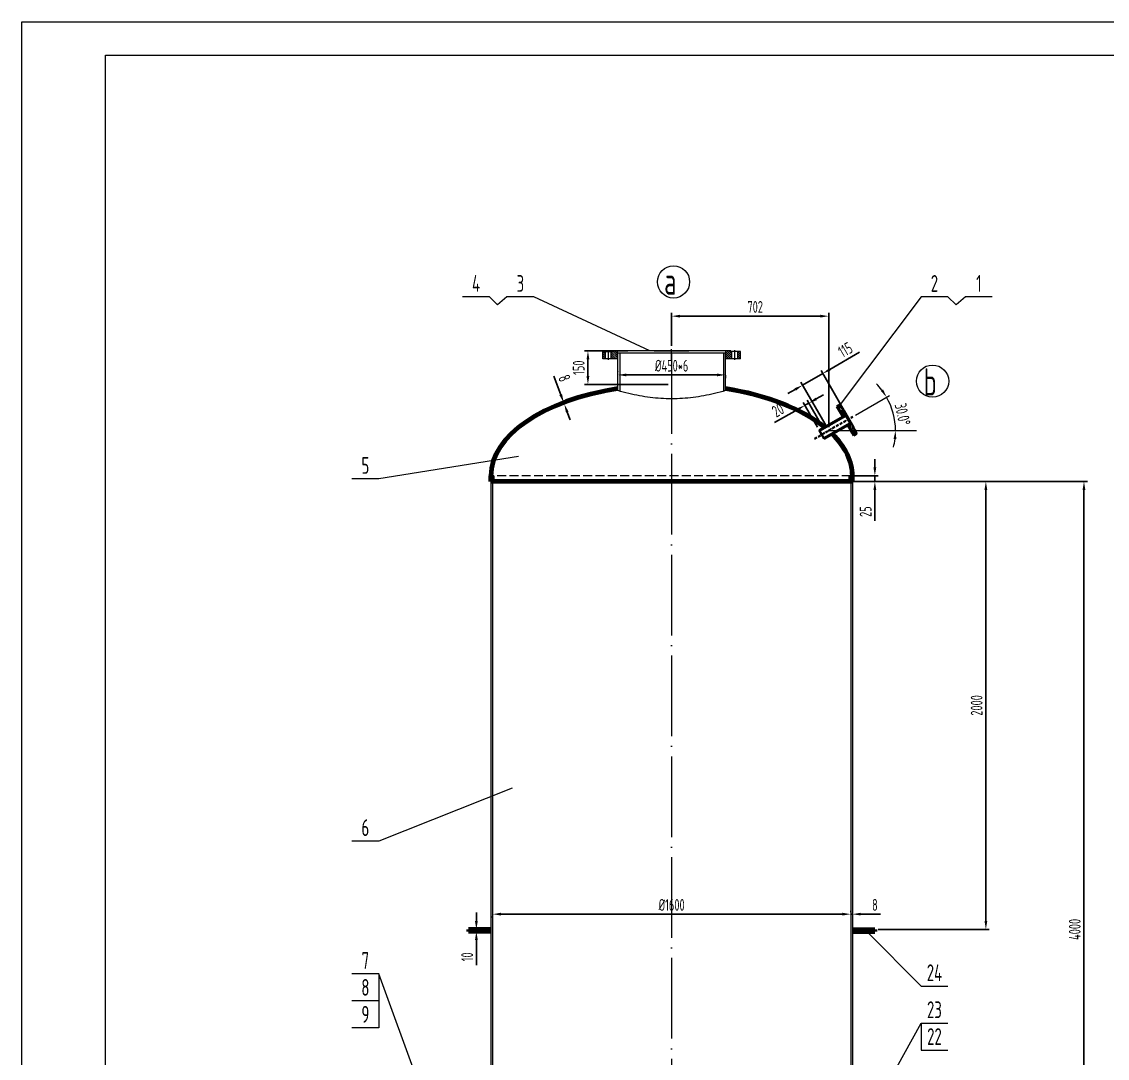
# Model space of a CAD drawing. Header units: millimetres. Extents: x -26868 to -17958, y -12097 to 518.
# Drawn here: x -26868 to -22018, y -4110 to 518 of the extents above; entities that cross this region are included whole.
import ezdxf
from ezdxf.enums import TextEntityAlignment as Align

# ---------------------------------------------------------------- set-up
doc = ezdxf.new("R2010")
doc.units = ezdxf.units.MM
for name, pattern in [('ACAD_ISO02W100', [11, 8, -3]), ('ACAD_ISO04W100', [30, 24, -3, 0, -3]), ('ACAD_ISO10W100', [18.7, 12, -3, 0.7, -3])]:
    doc.linetypes.add(name, pattern=pattern)
for name, color, linetype, lineweight in [('中心线', 1, 'ACAD_ISO04W100', 18), ('中粗线', 3, 'Continuous', 35), ('标注', 7, 'Continuous', 18), ('粗实线', 4, 'Continuous', 70), ('细实线', 7, 'Continuous', 18), ('虚线', 2, 'ACAD_ISO02W100', 18)]:
    doc.layers.add(name, color=color, linetype=linetype, lineweight=lineweight)
doc.styles.add('HGCAD', font='gbenor.shx', dxfattribs={"width": 0.75, "bigfont": 'gbcbig.shx'})
doc.dimstyles.new('HGCAD$0', dxfattribs={"dimscale": 15, "dimtxt": 3.5, "dimasz": 2.5, "dimexe": 1, "dimexo": 1, "dimgap": 1, "dimtad": 1, "dimdsep": 46, "dimtxsty": 'HGCAD', "dimcen": 0, "dimadec": 1, "dimazin": 0, "dimtfac": 1, "dimtmove": 0, "dimatfit": 1, "dimfxl": 1, "dimarcsym": 0})
doc.dimstyles.new('HGCAD$2', dxfattribs={"dimscale": 15, "dimtxt": 3.5, "dimasz": 2.5, "dimexe": 1, "dimexo": 1, "dimgap": 1, "dimtad": 2, "dimtih": 1, "dimdsep": 46, "dimtxsty": 'HGCAD', "dimcen": 0, "dimazin": 0, "dimtfac": 1, "dimtmove": 0, "dimatfit": 1, "dimfxl": 1, "dimarcsym": 0})

# ---------------------------------------------------------------- blocks, each defined once
blk = doc.blocks.new('HGCAD#HGTFTK~A1Z~HGCAD图框')
at = {"layer": '细实线', "color": 7}
blk.add_lwpolyline([(10, -10), (-584, -10), (-584, 831), (10, 831)], close=True, dxfattribs=at)
at = {"layer": '细实线', "color": 2}
blk.add_lwpolyline([(0, 0), (-559, 0), (-559, 821), (0, 821)], close=True, dxfattribs=at)
blk = doc.blocks.new('*D13')
at = {"layer": 'Defpoints', "color": 0, "ltscale": 15}
for p in [(-23252.1, -1534.6), (-23164.1, -1509.6), (-23056.2, -1509.6)]:
    blk.add_point(p, dxfattribs=at)
at = {"layer": '标注', "color": 0, "lineweight": -2, "ltscale": 15}
for p, q in [((-23056.2, -1472.1), (-23056.2, -1434.6)), ((-23237.1, -1534.6), (-23041.2, -1534.6)), ((-23149.1, -1509.6), (-23041.2, -1509.6)), ((-23056.2, -1509.6), (-23056.2, -1534.6)), ((-23056.2, -1572.1), (-23056.2, -1710))]:
    blk.add_line(p, q, dxfattribs=at)
at = {"layer": '标注', "color": 0, "ltscale": 15}
for points in [[(-23062.4, -1472.1), (-23049.9, -1472.1), (-23056.2, -1509.6)], [(-23062.4, -1572.1), (-23049.9, -1572.1), (-23056.2, -1534.6)]]:
    blk.add_solid(points, dxfattribs=at)
at = {"layer": '标注', "color": 0, "ltscale": 15, "insert": (-23097.4, -1669.3), "char_height": 52.5, "attachment_point": 5, "rotation": 90, "style": 'HGCAD'}
blk.add_mtext('25', dxfattribs=at)
blk = doc.blocks.new('*D55')
at = {"layer": 'Defpoints', "color": 0, "ltscale": 15}
for p in [(-24764.1, -3461.6), (-23164.1, -3466.6), (-23164.1, -3472.9)]:
    blk.add_point(p, dxfattribs=at)
at = {"layer": '标注', "color": 0, "lineweight": -2, "ltscale": 15}
for p, q in [((-24764.1, -3476.6), (-24764.1, -3481.6)), ((-24726.6, -3466.6), (-23201.6, -3466.6)), ((-23164.1, -3457.9), (-23164.1, -3451.6))]:
    blk.add_line(p, q, dxfattribs=at)
at = {"layer": '标注', "color": 0, "ltscale": 15}
for points in [[(-24726.6, -3460.3), (-24726.6, -3472.8), (-24764.1, -3466.6)], [(-23201.6, -3460.3), (-23201.6, -3472.8), (-23164.1, -3466.6)]]:
    blk.add_solid(points, dxfattribs=at)
at = {"layer": '标注', "color": 0, "ltscale": 15, "insert": (-23964.1, -3425.3), "char_height": 52.5, "attachment_point": 5, "style": 'HGCAD'}
blk.add_mtext('%%C1600', dxfattribs=at)
blk = doc.blocks.new('*D18')
at = {"layer": 'Defpoints', "color": 0, "ltscale": 15}
for p in [(-23126.5, -1534.6), (-23250.3, -5534.6), (-22121.8, -5534.6)]:
    blk.add_point(p, dxfattribs=at)
at = {"layer": '标注', "color": 0, "lineweight": -2, "ltscale": 15}
for p, q in [((-23111.5, -1534.6), (-22106.8, -1534.6)), ((-22121.8, -1572.1), (-22121.8, -5497.1)), ((-23235.3, -5534.6), (-22106.8, -5534.6))]:
    blk.add_line(p, q, dxfattribs=at)
at = {"layer": '标注', "color": 0, "ltscale": 15}
for points in [[(-22128, -1572.1), (-22115.5, -1572.1), (-22121.8, -1534.6)], [(-22128, -5497.1), (-22115.5, -5497.1), (-22121.8, -5534.6)]]:
    blk.add_solid(points, dxfattribs=at)
at = {"layer": '标注', "color": 0, "ltscale": 15, "insert": (-22163, -3534.6), "char_height": 52.5, "attachment_point": 5, "rotation": 90, "style": 'HGCAD'}
blk.add_mtext('4000', dxfattribs=at)
blk = doc.blocks.new('*D19')
at = {"layer": 'Defpoints', "color": 0, "ltscale": 15}
for p in [(-23164.1, -3467.6), (-23156.6, -3466.6), (-23156.6, -3466.6)]:
    blk.add_point(p, dxfattribs=at)
at = {"layer": '标注', "color": 0, "lineweight": -2, "ltscale": 15}
for p, q in [((-23201.6, -3466.6), (-23239.1, -3466.6)), ((-23164.1, -3452.6), (-23164.1, -3451.6)), ((-23164.1, -3466.6), (-23156.6, -3466.6)), ((-23119.1, -3466.6), (-23030.4, -3466.6))]:
    blk.add_line(p, q, dxfattribs=at)
at = {"layer": '标注', "color": 0, "ltscale": 15}
for points in [[(-23201.6, -3460.3), (-23201.6, -3472.8), (-23164.1, -3466.6)], [(-23119.1, -3460.3), (-23119.1, -3472.8), (-23156.6, -3466.6)]]:
    blk.add_solid(points, dxfattribs=at)
at = {"layer": '标注', "color": 0, "ltscale": 15, "insert": (-23056, -3425.3), "char_height": 52.5, "attachment_point": 5, "style": 'HGCAD'}
blk.add_mtext('8', dxfattribs=at)
blk = doc.blocks.new('*D62')
at = {"layer": 'Defpoints', "color": 0, "ltscale": 15}
for p in [(-23379.4, -1104.7), (-23172.2, -1255.2), (-23262.4, -1307.3)]:
    blk.add_point(p, dxfattribs=at)
at = {"layer": '标注', "color": 0, "lineweight": -2, "ltscale": 15}
for p, q in [((-23256.7, -1033.9), (-23124.1, -957.4)), ((-23379.4, -1104.7), (-23289.2, -1052.7)), ((-23179.7, -1242.2), (-23296.7, -1039.7)), ((-23269.9, -1294.3), (-23386.9, -1091.7)), ((-23411.9, -1123.5), (-23444.3, -1142.2))]:
    blk.add_line(p, q, dxfattribs=at)
at = {"layer": '标注', "color": 0, "ltscale": 15}
for points in [[(-23259.8, -1028.5), (-23253.6, -1039.3), (-23289.2, -1052.7)], [(-23415, -1118.1), (-23408.7, -1128.9), (-23379.4, -1104.7)]]:
    blk.add_solid(points, dxfattribs=at)
at = {"layer": '标注', "color": 0, "ltscale": 15, "insert": (-23187.9, -946.6), "char_height": 52.5, "attachment_point": 5, "rotation": 30, "style": 'HGCAD'}
blk.add_mtext('115', dxfattribs=at)
blk = doc.blocks.new('*D63')
at = {"layer": 'Defpoints', "color": 0, "ltscale": 15}
for p in [(-22981.9, -1205.2), (-23155.1, -1245.3), (-23262.4, -1307.3), (-22870.4, -1307.3), (-23326, -1344)]:
    blk.add_point(p, dxfattribs=at)
at = {"layer": '标注', "color": 0, "ltscale": 15}
blk.add_line((-23142.1, -1237.8), (-22990.9, -1150.5), dxfattribs=at)
for start, end in [(37.201, 44.402), (0, 30), (345.598, 352.799)]:
    blk.add_arc((-23262.4, -1307.3), 298.6, start, end, dxfattribs=at)
for points in [[(-23019.4, -1123.3), (-23029.8, -1130.2), (-23003.9, -1158)], [(-22972.5, -1344.3), (-22960, -1345.1), (-22963.9, -1307.3)]]:
    blk.add_solid(points, dxfattribs=at)
at = {"layer": '标注', "color": 0, "ltscale": 15, "insert": (-22932.2, -1234.5), "char_height": 52.5, "attachment_point": 5, "rotation": 282.4257, "style": 'HGCAD'}
blk.add_mtext('30.0°', dxfattribs=at)
blk = doc.blocks.new('*D64')
at = {"layer": 'Defpoints', "color": 0, "ltscale": 15}
for p in [(-23368.4, -1194.6), (-23305.2, -1305.8), (-23287.8, -1295.9)]:
    blk.add_point(p, dxfattribs=at)
at = {"layer": '标注', "color": 0, "lineweight": -2, "ltscale": 15}
for p, q in [((-23318.4, -1166.2), (-23285.8, -1147.6)), ((-23312.6, -1292.8), (-23375.8, -1181.5)), ((-23351, -1184.7), (-23368.4, -1194.6)), ((-23295.2, -1282.9), (-23358.4, -1171.7)), ((-23401, -1213.1), (-23504.5, -1271.9))]:
    blk.add_line(p, q, dxfattribs=at)
at = {"layer": '标注', "color": 0, "ltscale": 15}
for points in [[(-23321.5, -1160.7), (-23315.3, -1171.6), (-23351, -1184.7)], [(-23404.1, -1207.7), (-23397.9, -1218.6), (-23368.4, -1194.6)]]:
    blk.add_solid(points, dxfattribs=at)
at = {"layer": '标注', "color": 0, "ltscale": 15, "insert": (-23489.4, -1215.9), "char_height": 52.5, "attachment_point": 5, "rotation": 29.6102, "style": 'HGCAD'}
blk.add_mtext('20', dxfattribs=at)
blk = doc.blocks.new('*D65')
at = {"layer": 'Defpoints', "color": 0, "ltscale": 15}
for p in [(-24446.4, -1182.2), (-24446.4, -1182.2), (-24443.7, -1189.4)]:
    blk.add_point(p, dxfattribs=at)
at = {"layer": '标注', "color": 0, "lineweight": -2, "ltscale": 15}
for p, q in [((-24459.6, -1147.1), (-24490.8, -1064.1)), ((-24443.7, -1189.4), (-24446.4, -1182.2)), ((-24430.6, -1224.5), (-24417.4, -1259.6))]:
    blk.add_line(p, q, dxfattribs=at)
at = {"layer": '标注', "color": 0, "ltscale": 15}
for points in [[(-24453.8, -1144.9), (-24465.5, -1149.3), (-24446.4, -1182.2)], [(-24424.7, -1222.3), (-24436.4, -1226.7), (-24443.7, -1189.4)]]:
    blk.add_solid(points, dxfattribs=at)
at = {"layer": '标注', "color": 0, "ltscale": 15, "insert": (-24443.2, -1073.5), "char_height": 52.5, "attachment_point": 5, "rotation": 290.5902, "style": 'HGCAD'}
blk.add_mtext('8', dxfattribs=at)
blk = doc.blocks.new('*D66')
at = {"layer": 'Defpoints', "color": 0, "ltscale": 15}
for p in [(-24772.1, -1534.6), (-24968, -5121.5), (-24884.1, -5101.1), (-24772.1, -5216.1), (-24278.1, -5519.8)]:
    blk.add_point(p, dxfattribs=at)
at = {"layer": '标注', "color": 0, "ltscale": 15}
blk.add_arc((-24772.1, -5234.6), 174.3, 102.3541, 137.6459, dxfattribs=at)
for points in [[(-24810.1, -5058.1), (-24808.7, -5070.6), (-24772.1, -5060.3)], [(-24895.9, -5120.9), (-24906, -5113.5), (-24923, -5147.4)]]:
    blk.add_solid(points, dxfattribs=at)
at = {"layer": '标注', "color": 0, "ltscale": 15, "insert": (-24845.8, -5032.1), "char_height": 52.5, "attachment_point": 5, "rotation": 20, "style": 'HGCAD'}
blk.add_mtext('60%%D', dxfattribs=at)
blk = doc.blocks.new('*D67')
at = {"layer": 'Defpoints', "color": 0, "ltscale": 15}
for p in [(-23262.4, -796.4), (-23964.1, -943.6), (-23262.4, -1307.3)]:
    blk.add_point(p, dxfattribs=at)
at = {"layer": '标注', "color": 0, "lineweight": -2, "ltscale": 15}
for p, q in [((-23964.1, -928.6), (-23964.1, -781.4)), ((-23926.6, -796.4), (-23299.9, -796.4)), ((-23262.4, -1292.3), (-23262.4, -781.4))]:
    blk.add_line(p, q, dxfattribs=at)
at = {"layer": '标注', "color": 0, "ltscale": 15}
for points in [[(-23926.6, -790.1), (-23926.6, -802.6), (-23964.1, -796.4)], [(-23299.9, -790.1), (-23299.9, -802.6), (-23262.4, -796.4)]]:
    blk.add_solid(points, dxfattribs=at)
at = {"layer": '标注', "color": 0, "ltscale": 15, "insert": (-23590.9, -755.1), "char_height": 52.5, "attachment_point": 5, "style": 'HGCAD'}
blk.add_mtext('702', dxfattribs=at)
blk = doc.blocks.new('*D75')
at = {"layer": 'Defpoints', "color": 0, "ltscale": 15}
for p in [(-24338.2, -951.6), (-24144.3, -951.6), (-23964.1, -1101.6)]:
    blk.add_point(p, dxfattribs=at)
at = {"layer": '标注', "color": 0, "lineweight": -2, "ltscale": 15}
for p, q in [((-24159.3, -951.6), (-24353.2, -951.6)), ((-24338.2, -1064.1), (-24338.2, -989.1)), ((-23979.1, -1101.6), (-24353.2, -1101.6))]:
    blk.add_line(p, q, dxfattribs=at)
at = {"layer": '标注', "color": 0, "ltscale": 15}
for points in [[(-24344.4, -989.1), (-24331.9, -989.1), (-24338.2, -951.6)], [(-24344.4, -1064.1), (-24331.9, -1064.1), (-24338.2, -1101.6)]]:
    blk.add_solid(points, dxfattribs=at)
at = {"layer": '标注', "color": 0, "ltscale": 15, "insert": (-24379.4, -1026.6), "char_height": 52.5, "attachment_point": 5, "rotation": 90, "style": 'HGCAD'}
blk.add_mtext('150', dxfattribs=at)
blk = doc.blocks.new('*D78')
at = {"layer": 'Defpoints', "color": 0, "ltscale": 15}
for p in [(-24204.1, -1059.7), (-23724.1, -1045.2), (-23724.1, -1059)]:
    blk.add_point(p, dxfattribs=at)
at = {"layer": '粗实线', "color": 0, "lineweight": -2, "ltscale": 15}
for p, q in [((-24204.1, -1044.7), (-24204.1, -1044)), ((-24166.6, -1059), (-23761.6, -1059)), ((-23724.1, -1060.2), (-23724.1, -1074))]:
    blk.add_line(p, q, dxfattribs=at)
at = {"layer": '粗实线', "color": 0, "ltscale": 15}
for points in [[(-24166.6, -1052.7), (-24166.6, -1065.2), (-24204.1, -1059)], [(-23761.6, -1052.7), (-23761.6, -1065.2), (-23724.1, -1059)]]:
    blk.add_solid(points, dxfattribs=at)
at = {"layer": '粗实线', "color": 0, "ltscale": 15, "insert": (-23964.1, -1017.7), "char_height": 52.5, "attachment_point": 5, "style": 'HGCAD'}
blk.add_mtext('%%C450*6', dxfattribs=at)
blk = doc.blocks.new('*D79')
at = {"layer": 'Defpoints', "color": 0, "ltscale": 15}
for p in [(-22785.7, -1534.6), (-23056.1, -3534.6), (-22560.2, -3534.6)]:
    blk.add_point(p, dxfattribs=at)
at = {"layer": '标注', "color": 0, "lineweight": -2, "ltscale": 15}
for p, q in [((-22770.7, -1534.6), (-22545.2, -1534.6)), ((-22560.2, -1572.1), (-22560.2, -3497.1)), ((-23041.1, -3534.6), (-22545.2, -3534.6))]:
    blk.add_line(p, q, dxfattribs=at)
at = {"layer": '标注', "color": 0, "ltscale": 15}
for points in [[(-22566.4, -1572.1), (-22553.9, -1572.1), (-22560.2, -1534.6)], [(-22566.4, -3497.1), (-22553.9, -3497.1), (-22560.2, -3534.6)]]:
    blk.add_solid(points, dxfattribs=at)
at = {"layer": '标注', "color": 0, "ltscale": 15, "insert": (-22601.4, -2534.6), "char_height": 52.5, "attachment_point": 5, "rotation": 90, "style": 'HGCAD'}
blk.add_mtext('2000', dxfattribs=at)
blk = doc.blocks.new('*D83')
at = {"layer": 'Defpoints', "color": 0, "ltscale": 15}
for p in [(-24836.7, -3534.6), (-24836.7, -3544.6), (-24836.7, -3544.6)]:
    blk.add_point(p, dxfattribs=at)
at = {"layer": '细实线', "color": 0, "lineweight": -2, "ltscale": 15}
for p, q in [((-24836.7, -3497.1), (-24836.7, -3459.6)), ((-24836.7, -3534.6), (-24836.7, -3544.6)), ((-24836.7, -3582.1), (-24836.7, -3695))]:
    blk.add_line(p, q, dxfattribs=at)
at = {"layer": '细实线', "color": 0, "ltscale": 15}
for points in [[(-24842.9, -3497.1), (-24830.4, -3497.1), (-24836.7, -3534.6)], [(-24842.9, -3582.1), (-24830.4, -3582.1), (-24836.7, -3544.6)]]:
    blk.add_solid(points, dxfattribs=at)
at = {"layer": '细实线', "color": 0, "ltscale": 15, "insert": (-24877.9, -3657.3), "char_height": 52.5, "attachment_point": 5, "rotation": 90, "style": 'HGCAD'}
blk.add_mtext('10', dxfattribs=at)

msp = doc.modelspace()

# ---------------------------------------------------------------- hatches: boundary and pattern name
at = {"layer": '标注'}
h = msp.add_hatch(dxfattribs=at)
h.set_pattern_fill('ANSI31', color=256, scale=2, angle=90, style=0)
h.paths.add_polyline_path([(-23656.637, -986.561), (-23656.637, -953.561), (-23668.637, -953.561), (-23668.637, -986.561)])
h.paths.add_polyline_path([(-24271.637, -986.561), (-24271.637, -953.561), (-24259.637, -953.561), (-24259.637, -986.561)])
h.paths.add_polyline_path([(-23721.637, -986.561), (-23721.637, -951.561), (-23699.137, -951.561), (-23699.137, -953.561), (-23694.637, -953.561), (-23694.637, -986.561)])
h.paths.add_polyline_path([(-24206.637, -986.561), (-24206.637, -951.561), (-24229.137, -951.561), (-24229.137, -953.561), (-24233.637, -953.561), (-24233.637, -986.561)])
h = msp.add_hatch(dxfattribs=at)
h.set_pattern_fill('ANSI31', color=256, scale=2, angle=45, style=0)
h.set_pattern_definition([(90, (-9740.466, -18613.017), (-6.35, 1e-15), [])])
h.paths.add_polyline_path([(-23150.344, -1329.131), (-23136.487, -1321.131), (-23141.987, -1311.605), (-23155.844, -1319.605)])
h.paths.add_polyline_path([(-23225.344, -1199.228), (-23211.487, -1191.228), (-23205.987, -1200.754), (-23219.844, -1208.754)])
h.paths.add_polyline_path([(-23176.344, -1284.098), (-23160.755, -1275.098), (-23151.255, -1291.552), (-23152.987, -1292.552), (-23150.987, -1296.017), (-23164.844, -1304.017)])
h.paths.add_polyline_path([(-23199.344, -1244.261), (-23183.755, -1235.261), (-23193.255, -1218.806), (-23194.987, -1219.806), (-23196.987, -1216.342), (-23210.844, -1224.342)])

# ---------------------------------------------------------------- linework, layer by layer
at = {"layer": '中心线', "ltscale": 15}
msp.add_line((-23964.137, -961.695), (-23964.137, -7765.423), dxfattribs=at)
at = {"layer": '中粗线'}
for p, q in [((-23225.344, -1199.228), (-23211.487, -1191.228)), ((-23199.094, -1244.694), (-23225.344, -1199.228)), ((-23219.844, -1208.754), (-23205.987, -1200.754)), ((-23211.487, -1191.228), (-23194.987, -1219.806)), ((-23305.148, -1305.924), (-23187.835, -1238.194)), ((-23303.371, -1308.94), (-23186.085, -1241.225)), ((-23210.844, -1224.342), (-23196.987, -1216.342)), ((-23199.344, -1244.261), (-23183.755, -1235.261)), ((-23193.255, -1218.806), (-23194.987, -1219.806)), ((-23151.255, -1291.552), (-23193.255, -1218.806)), ((-23151.255, -1291.552), (-23193.255, -1218.806)), ((-23165.335, -1277.165), (-23187.835, -1238.194)), ((-23305.217, -1305.807), (-23282.312, -1344.701)), ((-23284.088, -1341.685), (-23167.085, -1274.134)), ((-23282.312, -1344.701), (-23165.335, -1277.165)), ((-23150.344, -1329.131), (-23176.594, -1283.665)), ((-23176.344, -1284.098), (-23160.755, -1275.098)), ((-23164.844, -1304.017), (-23150.987, -1296.017)), ((-23152.987, -1292.552), (-23151.255, -1291.552)), ((-23136.487, -1321.131), (-23152.987, -1292.552)), ((-23155.844, -1319.605), (-23141.987, -1311.605)), ((-23150.344, -1329.131), (-23136.487, -1321.131)), ((-24672.137, -1534.561), (-23164.137, -1534.561))]:
    msp.add_line(p, q, dxfattribs=at)
at = {"layer": '中粗线', "color": 1, "linetype": 'ACAD_ISO10W100'}
for p, q in [((-23219.674, -1219.048), (-23197.157, -1206.048)), ((-23325.971, -1343.955), (-23155.13, -1245.32)), ((-23164.674, -1314.311), (-23142.157, -1301.311))]:
    msp.add_line(p, q, dxfattribs=at)
at = {"layer": '标注', "color": 4, "ltscale": 15}
for p, q in [((-24778.152, -710.344), (-24898.152, -710.344)), ((-24579.861, -710.344), (-24699.861, -710.344)), ((-22729.999, -710.344), (-22849.999, -710.344)), ((-22531.708, -710.344), (-22651.708, -710.344)), ((-25272.557, -1522.906), (-25392.557, -1522.906)), ((-25272.557, -3140.383), (-25392.557, -3140.383)), ((-25272.557, -3733.603), (-25392.557, -3733.603)), ((-22849.999, -3788.154), (-22729.999, -3788.154)), ((-25272.557, -3853.603), (-25392.557, -3853.603)), ((-25272.557, -3973.603), (-25392.557, -3973.603)), ((-22849.999, -3953.189), (-22729.999, -3953.189)), ((-22849.999, -4073.189), (-22729.999, -4073.189))]:
    msp.add_line(p, q, dxfattribs=at)
at = {"layer": '标注', "ltscale": 15}
for p, q in [((-24741.766, -746.528), (-24778.152, -710.344)), ((-24699.861, -710.344), (-24741.766, -746.528)), ((-24061.389, -951.561), (-24579.861, -710.344)), ((-22849.999, -710.344), (-23211.487, -1191.228)), ((-22693.613, -746.528), (-22729.999, -710.344)), ((-22651.708, -710.344), (-22693.613, -746.528)), ((-24271.637, -986.561), (-24271.637, -953.561)), ((-24271.637, -953.561), (-24229.137, -953.561)), ((-24259.637, -986.561), (-24259.637, -953.561)), ((-24233.637, -986.561), (-24233.637, -953.561)), ((-23699.137, -951.561), (-24229.137, -951.561)), ((-24229.137, -951.561), (-24229.137, -953.561)), ((-24206.637, -986.561), (-24206.637, -951.561)), ((-24204.137, -1128.776), (-24204.137, -961.561)), ((-23724.137, -961.561), (-24204.137, -961.561)), ((-24196.137, -961.561), (-24196.137, -1131.048)), ((-24041.822, -951.561), (-23887.271, -951.561)), ((-23732.137, -961.561), (-23732.137, -1131.048)), ((-23724.137, -1128.776), (-23724.137, -961.561)), ((-23721.637, -986.561), (-23721.637, -951.561)), ((-23699.137, -953.561), (-23699.137, -951.561)), ((-23656.637, -953.561), (-23699.137, -953.561)), ((-23694.637, -986.561), (-23694.637, -953.561)), ((-23668.637, -986.561), (-23668.637, -953.561)), ((-23656.637, -986.561), (-23656.637, -953.561)), ((-24204.137, -986.561), (-24271.637, -986.561)), ((-23656.637, -986.561), (-23724.137, -986.561)), ((-23262.44, -1307.275), (-22870.396, -1307.275)), ((-24648.868, -1422.837), (-25272.557, -1522.906)), ((-24772.137, -1534.561), (-24772.137, -1509.561)), ((-23156.137, -1534.561), (-24772.137, -1534.561)), ((-24772.137, -1534.561), (-24772.137, -5216.086)), ((-24764.137, -1534.561), (-24764.137, -1509.561)), ((-24764.137, -1534.561), (-24764.137, -5220.705)), ((-23164.137, -1534.561), (-23164.137, -1509.561)), ((-23164.137, -1534.561), (-23164.137, -4419.561)), ((-23156.137, -1534.561), (-23156.137, -1509.561)), ((-23156.137, -1534.561), (-23156.137, -4419.561)), ((-24676.137, -2903.311), (-25272.557, -3140.383)), ((-22849.999, -3788.154), (-23091.546, -3544.561)), ((-25083.627, -4248.612), (-25272.557, -3733.603)), ((-25272.557, -3733.603), (-25272.557, -3853.603)), ((-25272.557, -3853.603), (-25272.557, -3973.603)), ((-23106.09, -4419.561), (-22849.999, -3953.189)), ((-22849.999, -3953.189), (-22849.999, -4073.189))]:
    msp.add_line(p, q, dxfattribs=at)
at = {"layer": '标注', "color": 1, "linetype": 'ACAD_ISO10W100', "ltscale": 15}
for p, q in [((-24246.637, -991.561), (-24246.637, -948.561)), ((-23964.137, -992.561), (-23964.137, -943.561)), ((-23681.637, -991.561), (-23681.637, -948.561))]:
    msp.add_line(p, q, dxfattribs=at)
at = {"layer": '标注', "ltscale": 20}
for centre in [(-23955.699, -643.542), (-22798.307, -1086.542)]:
    msp.add_circle(centre, 71.902, dxfattribs=at)
at = {"layer": '标注', "ltscale": 15}
for major_axis, ratio, start_param, end_param in [((808, 0), 0.5049505, 1.87237678, 3.14159265), ((800, 0), 0.5, 1.87548898, 3.14159265), ((808, 0), 0.5049505, 0.56284526, 1.26921587), ((800, 0), 0.5, 0.56346504, 1.26610367), ((800, 0), 0.5, 0, 0.47326984), ((808, 0), 0.5049505, 0, 0.47407683)]:
    msp.add_ellipse((-23964.137, -1509.561), major_axis=major_axis, ratio=ratio, start_param=start_param, end_param=end_param, dxfattribs=at)
msp.add_spline([(-23724.137, -1128.776), (-23772.137, -1141.842), (-23820.137, -1152.157), (-23868.137, -1159.61), (-23916.137, -1164.116), (-23964.137, -1165.624), (-24012.137, -1164.116), (-24060.137, -1159.61), (-24108.137, -1152.157), (-24156.137, -1141.842), (-24204.137, -1128.776)], degree=3, dxfattribs=at)
at = {"layer": '粗实线', "ltscale": 15}
for p, q in [((-24772.137, -1534.561), (-24772.137, -1509.561)), ((-23156.137, -1534.561), (-24772.137, -1534.561)), ((-24764.137, -1534.561), (-24764.137, -1509.561)), ((-23164.137, -1534.561), (-23164.137, -1509.561)), ((-23156.137, -1534.561), (-23156.137, -1509.561)), ((-24872.137, -3534.561), (-24872.137, -3544.561)), ((-24772.137, -3534.561), (-24872.137, -3534.561)), ((-23156.137, -3534.561), (-23056.137, -3534.561)), ((-23056.137, -3534.561), (-23056.137, -3544.561)), ((-24772.137, -3544.561), (-24872.137, -3544.561)), ((-23156.137, -3544.561), (-23056.137, -3544.561))]:
    msp.add_line(p, q, dxfattribs=at)
for start_param, end_param in [(1.87237678, 3.14159265), (0.56284526, 1.26921587), (0, 0.47407683)]:
    msp.add_ellipse((-23964.137, -1509.561), major_axis=(808, 0), ratio=0.5049505, start_param=start_param, end_param=end_param, dxfattribs=at)
at = {"layer": '虚线', "ltscale": 5}
msp.add_line((-23164.137, -1509.561), (-24764.137, -1509.561), dxfattribs=at)

# ---------------------------------------------------------------- block references
at = {"layer": '虚线', "ltscale": 15, "xscale": 15, "yscale": 15, "zscale": 15}
msp.add_blockref('HGCAD#HGTFTK~A1Z~HGCAD图框', (-18108.087, -11946.713), dxfattribs=at)

# ---------------------------------------------------------------- texts
at = {"layer": '标注', "color": 3, "ltscale": 15, "style": 'HGCAD', "width": 0.75}
for s, p in [('4', (-24838.152, -650.344)), ('3', (-24639.861, -650.344)), ('2', (-22789.999, -650.344)), ('1', (-22591.708, -650.344)), ('5', (-25332.557, -1462.906)), ('6', (-25332.557, -3080.383)), ('7', (-25332.557, -3673.603)), ('24', (-22789.999, -3728.154)), ('8', (-25332.557, -3793.603)), ('9', (-25332.557, -3913.603)), ('23', (-22789.999, -3893.189)), ('22', (-22789.999, -4013.189))]:
    msp.add_text(s, height=75, dxfattribs=at).set_placement(p, align=Align.MIDDLE)
at = {"layer": '标注', "ltscale": 20, "style": 'HGCAD', "width": 0.75}
for s, p in [('a', (-23970.258, -639.838)), ('b', (-22808.972, -1090.05))]:
    msp.add_text(s, height=121.5, dxfattribs=at).set_placement(p, align=Align.MIDDLE)

# ---------------------------------------------------------------- dimensions: what is measured, and where the dimension line sits
at = {"layer": '标注', "ltscale": 15}
dim = msp.add_linear_dim(base=(-23262.44, -796.374), p1=(-23964.137, -943.561), p2=(-23262.44, -1307.275), text='702', dimstyle='HGCAD$0', dxfattribs=at)
dim.commit()
dim.dimension.update_dxf_attribs({"geometry": '*D67', "text_midpoint": (-23590.919, -796.374), "dimtype": 160})
dim = msp.add_linear_dim(base=(-23379.38, -1104.729), p1=(-23172.243, -1255.2), p2=(-23262.44, -1307.275), angle=210, text='115', dimstyle='HGCAD$0', dxfattribs=at)
dim.commit()
dim.dimension.update_dxf_attribs({"geometry": '*D62', "text_midpoint": (-23167.305, -982.287), "dimtype": 161})
for base, p1, p2, picture, middle in [((-24338.188, -951.561), (-23964.137, -1101.561), (-24144.341, -951.561), '*D75', (-24379.438, -1026.561)), ((-22560.195, -3534.561), (-22785.745, -1534.561), (-23056.137, -3534.561), '*D79', (-22601.445, -2534.561))]:
    dim = msp.add_linear_dim(base=base, p1=p1, p2=p2, angle=90, dimstyle='HGCAD$0', dxfattribs=at)
    dim.commit()
    dim.dimension.update_dxf_attribs({"geometry": picture, "text_midpoint": middle})
for p1, p2, distance, text, picture, middle in [((-24443.74, -1189.412), (-24446.442, -1182.22), 0, '8', '*D65', (-24443.206, -1073.539)), ((-23287.809, -1295.914), (-23305.217, -1305.807), -127.924, '20', '*D64', (-23489.435, -1215.915))]:
    dim = msp.add_aligned_dim(p1=p1, p2=p2, distance=distance, text=text, dimstyle='HGCAD$0', dxfattribs=at)
    dim.commit()
    dim.dimension.update_dxf_attribs({"geometry": picture, "text_midpoint": middle})
dim = msp.add_angular_dim_2l(base=(-22981.874, -1205.158), line1=((-23262.44, -1307.275), (-22870.396, -1307.275)), line2=((-23325.971, -1343.955), (-23155.13, -1245.32)), dimstyle='HGCAD$2', override={"dimtad": 1, "dimtih": 0, "dimdec": 1, "dimadec": 1, "dimazin": 2, "dimtmove": 2, "dimatfit": 3}, dxfattribs=at)
dim.commit()
dim.dimension.update_dxf_attribs({"geometry": '*D63', "text_midpoint": (-22932.243, -1234.521), "dimtype": 162})
for base, p1, p2, picture, middle in [((-23056.171, -1509.561), (-23252.137, -1534.561), (-23164.137, -1509.561), '*D13', (-23056.171, -1669.269)), ((-22121.777, -5534.561), (-23126.475, -1534.561), (-23250.281, -5534.561), '*D18', (-22121.777, -3534.561))]:
    dim = msp.add_linear_dim(base=base, p1=p1, p2=p2, angle=90, dimstyle='HGCAD$0', dxfattribs=at)
    dim.commit()
    dim.dimension.update_dxf_attribs({"geometry": picture, "text_midpoint": middle, "dimtype": 160})
dim = msp.add_angular_dim_2l(base=(-24884.145, -5101.075), line1=((-24772.137, -1534.561), (-24772.137, -5216.086)), line2=((-24278.089, -5519.8), (-24967.99, -5121.485)), text='60%%D', dimstyle='HGCAD$2', override={"dimtad": 1, "dimtih": 0, "dimdec": 1, "dimadec": 1, "dimazin": 2}, dxfattribs=at)
dim.commit()
dim.dimension.update_dxf_attribs({"geometry": '*D66', "text_midpoint": (-24831.735, -5070.816), "dimtype": 162})
dim = msp.add_linear_dim(base=(-23164.137, -3466.563), p1=(-24764.137, -3461.589), p2=(-23164.137, -3472.931), text='%%C1600', dimstyle='HGCAD$0', dxfattribs=at)
dim.commit()
dim.dimension.update_dxf_attribs({"geometry": '*D55', "text_midpoint": (-23964.137, -3425.313)})
dim = msp.add_linear_dim(base=(-23156.564, -3466.563), p1=(-23164.137, -3467.65), p2=(-23156.564, -3466.563), dimstyle='HGCAD$0', override={"dimdec": 0}, dxfattribs=at)
dim.commit()
dim.dimension.update_dxf_attribs({"geometry": '*D19', "text_midpoint": (-23055.963, -3425.313)})
at = {"layer": '粗实线', "ltscale": 15}
dim = msp.add_linear_dim(base=(-23724.137, -1058.985), p1=(-24204.137, -1059.708), p2=(-23724.137, -1045.169), text='%%C450*6', dimstyle='HGCAD$0', override={"dimdec": 0}, dxfattribs=at)
dim.commit()
dim.dimension.update_dxf_attribs({"geometry": '*D78', "text_midpoint": (-23964.137, -1017.735)})
at = {"layer": '细实线', "ltscale": 15}
dim = msp.add_linear_dim(base=(-24836.669, -3544.561), p1=(-24836.669, -3534.561), p2=(-24836.669, -3544.561), angle=90, dimstyle='HGCAD$0', override={"dimdec": 1}, dxfattribs=at)
dim.commit()
dim.dimension.update_dxf_attribs({"geometry": '*D83', "text_midpoint": (-24877.919, -3657.278)})

doc.saveas('drawing.dxf')
